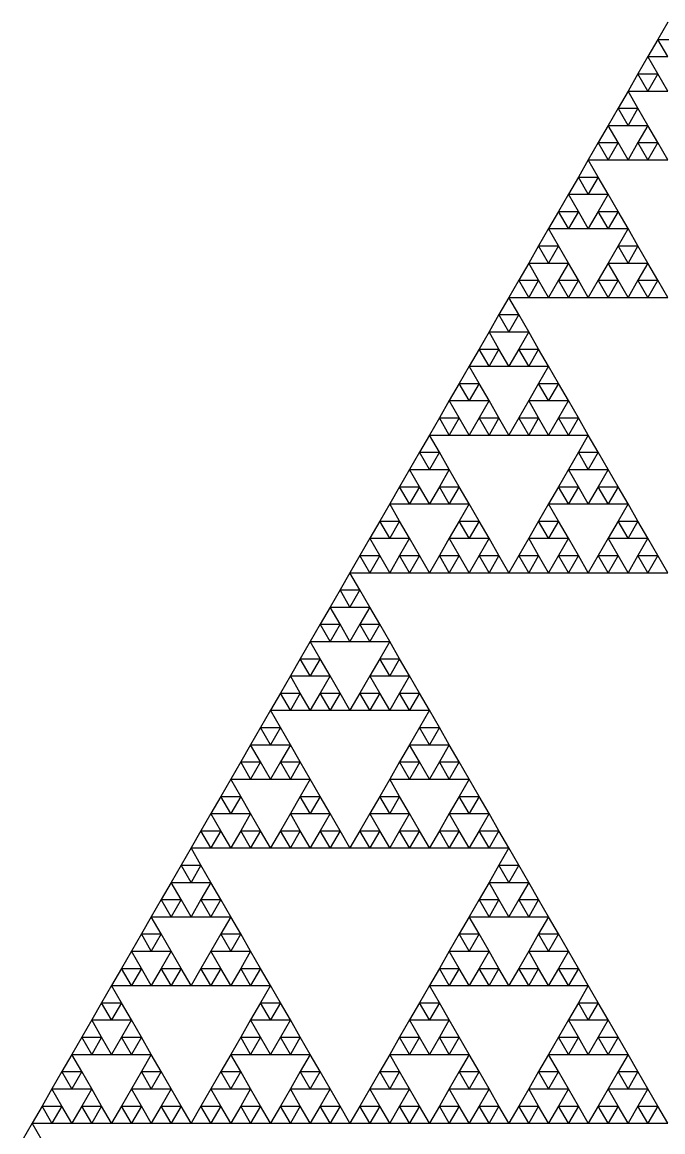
# Model space of a CAD drawing. Header units: metres. Extents: x -50 to 50, y -29 to 58.
# Drawn here: x -43.85 to -37.55, y -18.13 to -7.22 of the extents above; entities that cross this region are included whole.
import ezdxf

# ---------------------------------------------------------------- set-up
doc = ezdxf.new("R2010")
doc.units = ezdxf.units.M

msp = doc.modelspace()

# ---------------------------------------------------------------- linework, layer by layer
for p, q in [((-37.5, -7.21689), (-37.5977, -7.38604)), ((-37.5977, -7.38604), (-37.6953, -7.55518)), ((-37.5, -7.55518), (-37.5977, -7.38604)), ((-37.5977, -7.38604), (-37.4023, -7.38604)), ((-37.6953, -7.55518), (-37.793, -7.72432)), ((-37.5977, -7.72432), (-37.6953, -7.55518)), ((-37.6953, -7.55518), (-37.5, -7.55518)), ((-37.793, -7.72432), (-37.8906, -7.89347)), ((-37.6953, -7.89347), (-37.793, -7.72432)), ((-37.793, -7.72432), (-37.5977, -7.72432)), ((-37.5977, -7.72432), (-37.6953, -7.89347)), ((-37.5, -7.89347), (-37.5977, -7.72432)), ((-37.8906, -7.89347), (-37.9883, -8.06261)), ((-37.793, -8.06261), (-37.8906, -7.89347)), ((-37.8906, -7.89347), (-37.6953, -7.89347)), ((-37.6953, -7.89347), (-37.5, -7.89347)), ((-37.9883, -8.06261), (-38.0859, -8.23176)), ((-37.8906, -8.23176), (-37.9883, -8.06261)), ((-37.9883, -8.06261), (-37.793, -8.06261)), ((-37.793, -8.06261), (-37.8906, -8.23176)), ((-37.6953, -8.23176), (-37.793, -8.06261)), ((-38.0859, -8.23176), (-38.1836, -8.4009)), ((-37.9883, -8.4009), (-38.0859, -8.23176)), ((-38.0859, -8.23176), (-37.8906, -8.23176)), ((-37.8906, -8.23176), (-37.6953, -8.23176)), ((-37.6953, -8.23176), (-37.793, -8.4009)), ((-37.5977, -8.4009), (-37.6953, -8.23176)), ((-38.1836, -8.4009), (-38.2812, -8.57004)), ((-38.0859, -8.57004), (-38.1836, -8.4009)), ((-38.1836, -8.4009), (-37.9883, -8.4009)), ((-37.9883, -8.4009), (-38.0859, -8.57004)), ((-37.8906, -8.57004), (-37.9883, -8.4009)), ((-37.793, -8.4009), (-37.8906, -8.57004)), ((-37.6953, -8.57004), (-37.793, -8.4009)), ((-37.793, -8.4009), (-37.5977, -8.4009)), ((-37.5977, -8.4009), (-37.6953, -8.57004)), ((-37.5, -8.57004), (-37.5977, -8.4009)), ((-38.2812, -8.57006), (-38.3789, -8.7392)), ((-38.2812, -8.57004), (-38.0859, -8.57004)), ((-38.1836, -8.7392), (-38.2812, -8.57006)), ((-38.0859, -8.57004), (-37.8906, -8.57004)), ((-37.8906, -8.57004), (-37.6953, -8.57004)), ((-37.6953, -8.57004), (-37.5, -8.57004)), ((-38.3789, -8.7392), (-38.4766, -8.90835)), ((-38.2812, -8.90835), (-38.3789, -8.7392)), ((-38.3789, -8.7392), (-38.1836, -8.7392)), ((-38.1836, -8.7392), (-38.2812, -8.90835)), ((-38.0859, -8.90835), (-38.1836, -8.7392)), ((-38.4766, -8.90835), (-38.5742, -9.07749)), ((-38.3789, -9.07749), (-38.4766, -8.90835)), ((-38.4766, -8.90835), (-38.2812, -8.90835)), ((-38.2812, -8.90835), (-38.0859, -8.90835)), ((-38.0859, -8.90835), (-38.1836, -9.07749)), ((-37.9883, -9.07749), (-38.0859, -8.90835)), ((-38.5742, -9.07749), (-38.6719, -9.24663)), ((-38.4766, -9.24663), (-38.5742, -9.07749)), ((-38.5742, -9.07749), (-38.3789, -9.07749)), ((-38.3789, -9.07749), (-38.4766, -9.24663)), ((-38.2812, -9.24663), (-38.3789, -9.07749)), ((-38.1836, -9.07749), (-38.2812, -9.24663)), ((-38.0859, -9.24663), (-38.1836, -9.07749)), ((-38.1836, -9.07749), (-37.9883, -9.07749)), ((-37.9883, -9.07749), (-38.0859, -9.24663)), ((-37.8906, -9.24663), (-37.9883, -9.07749)), ((-38.6719, -9.24663), (-38.7695, -9.41578)), ((-38.5742, -9.41578), (-38.6719, -9.24663)), ((-38.6719, -9.24663), (-38.4766, -9.24663)), ((-38.4766, -9.24663), (-38.2812, -9.24663)), ((-38.2812, -9.24663), (-38.0859, -9.24663)), ((-38.0859, -9.24663), (-37.8906, -9.24663)), ((-37.8906, -9.24663), (-37.9883, -9.41578)), ((-37.793, -9.41578), (-37.8906, -9.24663)), ((-38.7695, -9.41578), (-38.8672, -9.58492)), ((-38.6719, -9.58492), (-38.7695, -9.41578)), ((-38.7695, -9.41578), (-38.5742, -9.41578)), ((-38.5742, -9.41578), (-38.6719, -9.58492)), ((-38.4766, -9.58492), (-38.5742, -9.41578)), ((-37.9883, -9.41578), (-38.0859, -9.58492)), ((-37.8906, -9.58492), (-37.9883, -9.41578)), ((-37.9883, -9.41578), (-37.793, -9.41578)), ((-37.793, -9.41578), (-37.8906, -9.58492)), ((-37.6953, -9.58492), (-37.793, -9.41578)), ((-38.8672, -9.58492), (-38.9648, -9.75406)), ((-38.7695, -9.75406), (-38.8672, -9.58492)), ((-38.8672, -9.58492), (-38.6719, -9.58492)), ((-38.6719, -9.58492), (-38.4766, -9.58492)), ((-38.4766, -9.58492), (-38.5742, -9.75406)), ((-38.3789, -9.75406), (-38.4766, -9.58492)), ((-38.0859, -9.58492), (-38.1836, -9.75406)), ((-37.9883, -9.75406), (-38.0859, -9.58492)), ((-38.0859, -9.58492), (-37.8906, -9.58492)), ((-37.8906, -9.58492), (-37.6953, -9.58492)), ((-37.6953, -9.58492), (-37.793, -9.75406)), ((-37.5977, -9.75406), (-37.6953, -9.58492)), ((-38.9648, -9.75406), (-39.0625, -9.92321)), ((-38.8672, -9.92321), (-38.9648, -9.75406)), ((-38.9648, -9.75406), (-38.7695, -9.75406)), ((-38.7695, -9.75406), (-38.8672, -9.92321)), ((-38.6719, -9.92321), (-38.7695, -9.75406)), ((-38.5742, -9.75406), (-38.6719, -9.92321)), ((-38.4766, -9.92321), (-38.5742, -9.75406)), ((-38.5742, -9.75406), (-38.3789, -9.75406)), ((-38.3789, -9.75406), (-38.4766, -9.92321)), ((-38.2812, -9.92321), (-38.3789, -9.75406)), ((-38.1836, -9.75406), (-38.2812, -9.92321)), ((-38.0859, -9.92321), (-38.1836, -9.75406)), ((-38.1836, -9.75406), (-37.9883, -9.75406)), ((-37.9883, -9.75406), (-38.0859, -9.92321)), ((-37.8906, -9.92321), (-37.9883, -9.75406)), ((-37.793, -9.75406), (-37.8906, -9.92321)), ((-37.6953, -9.92321), (-37.793, -9.75406)), ((-37.793, -9.75406), (-37.5977, -9.75406)), ((-37.5977, -9.75406), (-37.6953, -9.92321)), ((-37.5, -9.92321), (-37.5977, -9.75406)), ((-39.0625, -9.92322), (-39.1602, -10.0924)), ((-39.0625, -9.92321), (-38.8672, -9.92321)), ((-38.9648, -10.0924), (-39.0625, -9.92322)), ((-38.8672, -9.92321), (-38.6719, -9.92321)), ((-38.6719, -9.92321), (-38.4766, -9.92321)), ((-38.4766, -9.92321), (-38.2812, -9.92321)), ((-38.2812, -9.92321), (-38.0859, -9.92321)), ((-38.0859, -9.92321), (-37.8906, -9.92321)), ((-37.8906, -9.92321), (-37.6953, -9.92321)), ((-37.6953, -9.92321), (-37.5, -9.92321)), ((-39.1602, -10.0924), (-39.2578, -10.2615)), ((-39.0625, -10.2615), (-39.1602, -10.0924)), ((-39.1602, -10.0924), (-38.9648, -10.0924)), ((-38.9648, -10.0924), (-39.0625, -10.2615)), ((-38.8672, -10.2615), (-38.9648, -10.0924)), ((-39.2578, -10.2615), (-39.3555, -10.4307)), ((-39.1602, -10.4307), (-39.2578, -10.2615)), ((-39.2578, -10.2615), (-39.0625, -10.2615)), ((-39.0625, -10.2615), (-38.8672, -10.2615)), ((-38.8672, -10.2615), (-38.9648, -10.4307)), ((-38.7695, -10.4307), (-38.8672, -10.2615)), ((-39.3555, -10.4307), (-39.4531, -10.5998)), ((-39.2578, -10.5998), (-39.3555, -10.4307)), ((-39.3555, -10.4307), (-39.1602, -10.4307)), ((-39.1602, -10.4307), (-39.2578, -10.5998)), ((-39.0625, -10.5998), (-39.1602, -10.4307)), ((-38.9648, -10.4307), (-39.0625, -10.5998)), ((-38.8672, -10.5998), (-38.9648, -10.4307)), ((-38.9648, -10.4307), (-38.7695, -10.4307)), ((-38.7695, -10.4307), (-38.8672, -10.5998)), ((-38.6719, -10.5998), (-38.7695, -10.4307)), ((-39.4531, -10.5998), (-39.5508, -10.7689)), ((-39.3555, -10.7689), (-39.4531, -10.5998)), ((-39.4531, -10.5998), (-39.2578, -10.5998)), ((-39.2578, -10.5998), (-39.0625, -10.5998)), ((-39.0625, -10.5998), (-38.8672, -10.5998)), ((-38.8672, -10.5998), (-38.6719, -10.5998)), ((-38.6719, -10.5998), (-38.7695, -10.7689)), ((-38.5742, -10.7689), (-38.6719, -10.5998)), ((-39.5508, -10.7689), (-39.6484, -10.9381)), ((-39.4531, -10.9381), (-39.5508, -10.7689)), ((-39.5508, -10.7689), (-39.3555, -10.7689)), ((-39.3555, -10.7689), (-39.4531, -10.9381)), ((-39.2578, -10.9381), (-39.3555, -10.7689)), ((-38.7695, -10.7689), (-38.8672, -10.9381)), ((-38.6719, -10.9381), (-38.7695, -10.7689)), ((-38.7695, -10.7689), (-38.5742, -10.7689)), ((-38.5742, -10.7689), (-38.6719, -10.9381)), ((-38.4766, -10.9381), (-38.5742, -10.7689)), ((-39.6484, -10.9381), (-39.7461, -11.1072)), ((-39.5508, -11.1072), (-39.6484, -10.9381)), ((-39.6484, -10.9381), (-39.4531, -10.9381)), ((-39.4531, -10.9381), (-39.2578, -10.9381)), ((-39.2578, -10.9381), (-39.3555, -11.1072)), ((-39.1602, -11.1072), (-39.2578, -10.9381)), ((-38.8672, -10.9381), (-38.9648, -11.1072)), ((-38.7695, -11.1072), (-38.8672, -10.9381)), ((-38.8672, -10.9381), (-38.6719, -10.9381)), ((-38.6719, -10.9381), (-38.4766, -10.9381)), ((-38.4766, -10.9381), (-38.5742, -11.1072)), ((-38.3789, -11.1072), (-38.4766, -10.9381)), ((-39.7461, -11.1072), (-39.8438, -11.2764)), ((-39.6484, -11.2764), (-39.7461, -11.1072)), ((-39.7461, -11.1072), (-39.5508, -11.1072)), ((-39.5508, -11.1072), (-39.6484, -11.2764)), ((-39.4531, -11.2764), (-39.5508, -11.1072)), ((-39.3555, -11.1072), (-39.4531, -11.2764)), ((-39.2578, -11.2764), (-39.3555, -11.1072)), ((-39.3555, -11.1072), (-39.1602, -11.1072)), ((-39.1602, -11.1072), (-39.2578, -11.2764)), ((-39.0625, -11.2764), (-39.1602, -11.1072)), ((-38.9648, -11.1072), (-39.0625, -11.2764)), ((-38.8672, -11.2764), (-38.9648, -11.1072)), ((-38.9648, -11.1072), (-38.7695, -11.1072)), ((-38.7695, -11.1072), (-38.8672, -11.2764)), ((-38.6719, -11.2764), (-38.7695, -11.1072)), ((-38.5742, -11.1072), (-38.6719, -11.2764)), ((-38.4766, -11.2764), (-38.5742, -11.1072)), ((-38.5742, -11.1072), (-38.3789, -11.1072)), ((-38.3789, -11.1072), (-38.4766, -11.2764)), ((-38.2812, -11.2764), (-38.3789, -11.1072)), ((-39.8438, -11.2764), (-39.9414, -11.4455)), ((-39.7461, -11.4455), (-39.8438, -11.2764)), ((-39.8438, -11.2764), (-39.6484, -11.2764)), ((-39.6484, -11.2764), (-39.4531, -11.2764)), ((-39.4531, -11.2764), (-39.2578, -11.2764)), ((-39.2578, -11.2764), (-39.0625, -11.2764)), ((-39.0625, -11.2764), (-38.8672, -11.2764)), ((-38.8672, -11.2764), (-38.6719, -11.2764)), ((-38.6719, -11.2764), (-38.4766, -11.2764)), ((-38.4766, -11.2764), (-38.2812, -11.2764)), ((-38.2812, -11.2764), (-38.3789, -11.4455)), ((-38.1836, -11.4455), (-38.2812, -11.2764)), ((-39.9414, -11.4455), (-40.0391, -11.6147)), ((-39.8438, -11.6147), (-39.9414, -11.4455)), ((-39.9414, -11.4455), (-39.7461, -11.4455)), ((-39.7461, -11.4455), (-39.8438, -11.6147)), ((-39.6484, -11.6147), (-39.7461, -11.4455)), ((-38.3789, -11.4455), (-38.4766, -11.6147)), ((-38.2812, -11.6147), (-38.3789, -11.4455)), ((-38.3789, -11.4455), (-38.1836, -11.4455)), ((-38.1836, -11.4455), (-38.2812, -11.6147)), ((-38.0859, -11.6147), (-38.1836, -11.4455)), ((-40.0391, -11.6147), (-40.1367, -11.7838)), ((-39.9414, -11.7838), (-40.0391, -11.6147)), ((-40.0391, -11.6147), (-39.8438, -11.6147)), ((-39.8438, -11.6147), (-39.6484, -11.6147)), ((-39.6484, -11.6147), (-39.7461, -11.7838)), ((-39.5508, -11.7838), (-39.6484, -11.6147)), ((-38.4766, -11.6147), (-38.5742, -11.7838)), ((-38.3789, -11.7838), (-38.4766, -11.6147)), ((-38.4766, -11.6147), (-38.2812, -11.6147)), ((-38.2812, -11.6147), (-38.0859, -11.6147)), ((-38.0859, -11.6147), (-38.1836, -11.7838)), ((-37.9883, -11.7838), (-38.0859, -11.6147)), ((-40.1367, -11.7838), (-40.2344, -11.953)), ((-40.0391, -11.953), (-40.1367, -11.7838)), ((-40.1367, -11.7838), (-39.9414, -11.7838)), ((-39.9414, -11.7838), (-40.0391, -11.953)), ((-39.8438, -11.953), (-39.9414, -11.7838)), ((-39.7461, -11.7838), (-39.8438, -11.953)), ((-39.6484, -11.953), (-39.7461, -11.7838)), ((-39.7461, -11.7838), (-39.5508, -11.7838)), ((-39.5508, -11.7838), (-39.6484, -11.953)), ((-39.4531, -11.953), (-39.5508, -11.7838)), ((-38.5742, -11.7838), (-38.6719, -11.953)), ((-38.4766, -11.953), (-38.5742, -11.7838)), ((-38.5742, -11.7838), (-38.3789, -11.7838)), ((-38.3789, -11.7838), (-38.4766, -11.953)), ((-38.2812, -11.953), (-38.3789, -11.7838)), ((-38.1836, -11.7838), (-38.2812, -11.953)), ((-38.0859, -11.953), (-38.1836, -11.7838)), ((-38.1836, -11.7838), (-37.9883, -11.7838)), ((-37.9883, -11.7838), (-38.0859, -11.953)), ((-37.8906, -11.953), (-37.9883, -11.7838)), ((-40.2344, -11.953), (-40.332, -12.1221)), ((-40.1367, -12.1221), (-40.2344, -11.953)), ((-40.2344, -11.953), (-40.0391, -11.953)), ((-40.0391, -11.953), (-39.8438, -11.953)), ((-39.8438, -11.953), (-39.6484, -11.953)), ((-39.6484, -11.953), (-39.4531, -11.953)), ((-39.4531, -11.953), (-39.5508, -12.1221)), ((-39.3555, -12.1221), (-39.4531, -11.953)), ((-38.6719, -11.953), (-38.7695, -12.1221)), ((-38.5742, -12.1221), (-38.6719, -11.953)), ((-38.6719, -11.953), (-38.4766, -11.953)), ((-38.4766, -11.953), (-38.2812, -11.953)), ((-38.2812, -11.953), (-38.0859, -11.953)), ((-38.0859, -11.953), (-37.8906, -11.953)), ((-37.8906, -11.953), (-37.9883, -12.1221)), ((-37.793, -12.1221), (-37.8906, -11.953)), ((-40.332, -12.1221), (-40.4297, -12.2913)), ((-40.2344, -12.2913), (-40.332, -12.1221)), ((-40.332, -12.1221), (-40.1367, -12.1221)), ((-40.1367, -12.1221), (-40.2344, -12.2913)), ((-40.0391, -12.2913), (-40.1367, -12.1221)), ((-39.5508, -12.1221), (-39.6484, -12.2913)), ((-39.4531, -12.2913), (-39.5508, -12.1221)), ((-39.5508, -12.1221), (-39.3555, -12.1221)), ((-39.3555, -12.1221), (-39.4531, -12.2913)), ((-39.2578, -12.2913), (-39.3555, -12.1221)), ((-38.7695, -12.1221), (-38.8672, -12.2913)), ((-38.6719, -12.2913), (-38.7695, -12.1221)), ((-38.7695, -12.1221), (-38.5742, -12.1221)), ((-38.5742, -12.1221), (-38.6719, -12.2913)), ((-38.4766, -12.2913), (-38.5742, -12.1221)), ((-37.9883, -12.1221), (-38.0859, -12.2913)), ((-37.8906, -12.2913), (-37.9883, -12.1221)), ((-37.9883, -12.1221), (-37.793, -12.1221)), ((-37.793, -12.1221), (-37.8906, -12.2913)), ((-37.6953, -12.2913), (-37.793, -12.1221)), ((-40.4297, -12.2913), (-40.5273, -12.4604)), ((-40.332, -12.4604), (-40.4297, -12.2913)), ((-40.4297, -12.2913), (-40.2344, -12.2913)), ((-40.2344, -12.2913), (-40.0391, -12.2913)), ((-40.0391, -12.2913), (-40.1367, -12.4604)), ((-39.9414, -12.4604), (-40.0391, -12.2913)), ((-39.6484, -12.2913), (-39.7461, -12.4604)), ((-39.5508, -12.4604), (-39.6484, -12.2913)), ((-39.6484, -12.2913), (-39.4531, -12.2913)), ((-39.4531, -12.2913), (-39.2578, -12.2913)), ((-39.2578, -12.2913), (-39.3555, -12.4604)), ((-39.1602, -12.4604), (-39.2578, -12.2913)), ((-38.8672, -12.2913), (-38.9648, -12.4604)), ((-38.7695, -12.4604), (-38.8672, -12.2913)), ((-38.8672, -12.2913), (-38.6719, -12.2913)), ((-38.6719, -12.2913), (-38.4766, -12.2913)), ((-38.4766, -12.2913), (-38.5742, -12.4604)), ((-38.3789, -12.4604), (-38.4766, -12.2913)), ((-38.0859, -12.2913), (-38.1836, -12.4604)), ((-37.9883, -12.4604), (-38.0859, -12.2913)), ((-38.0859, -12.2913), (-37.8906, -12.2913)), ((-37.8906, -12.2913), (-37.6953, -12.2913)), ((-37.6953, -12.2913), (-37.793, -12.4604)), ((-37.5977, -12.4604), (-37.6953, -12.2913)), ((-40.5273, -12.4604), (-40.625, -12.6295)), ((-40.4297, -12.6295), (-40.5273, -12.4604)), ((-40.5273, -12.4604), (-40.332, -12.4604)), ((-40.332, -12.4604), (-40.4297, -12.6295)), ((-40.2344, -12.6295), (-40.332, -12.4604)), ((-40.1367, -12.4604), (-40.2344, -12.6295)), ((-40.0391, -12.6295), (-40.1367, -12.4604)), ((-40.1367, -12.4604), (-39.9414, -12.4604)), ((-39.9414, -12.4604), (-40.0391, -12.6295)), ((-39.8438, -12.6295), (-39.9414, -12.4604)), ((-39.7461, -12.4604), (-39.8438, -12.6295)), ((-39.6484, -12.6295), (-39.7461, -12.4604)), ((-39.7461, -12.4604), (-39.5508, -12.4604)), ((-39.5508, -12.4604), (-39.6484, -12.6295)), ((-39.4531, -12.6295), (-39.5508, -12.4604)), ((-39.3555, -12.4604), (-39.4531, -12.6295)), ((-39.2578, -12.6295), (-39.3555, -12.4604)), ((-39.3555, -12.4604), (-39.1602, -12.4604)), ((-39.1602, -12.4604), (-39.2578, -12.6295)), ((-39.0625, -12.6295), (-39.1602, -12.4604)), ((-38.9648, -12.4604), (-39.0625, -12.6295)), ((-38.8672, -12.6295), (-38.9648, -12.4604)), ((-38.9648, -12.4604), (-38.7695, -12.4604)), ((-38.7695, -12.4604), (-38.8672, -12.6295)), ((-38.6719, -12.6295), (-38.7695, -12.4604)), ((-38.5742, -12.4604), (-38.6719, -12.6295)), ((-38.4766, -12.6295), (-38.5742, -12.4604)), ((-38.5742, -12.4604), (-38.3789, -12.4604)), ((-38.3789, -12.4604), (-38.4766, -12.6295)), ((-38.2812, -12.6295), (-38.3789, -12.4604)), ((-38.1836, -12.4604), (-38.2812, -12.6295)), ((-38.0859, -12.6295), (-38.1836, -12.4604)), ((-38.1836, -12.4604), (-37.9883, -12.4604)), ((-37.9883, -12.4604), (-38.0859, -12.6295)), ((-37.8906, -12.6295), (-37.9883, -12.4604)), ((-37.793, -12.4604), (-37.8906, -12.6295)), ((-37.6953, -12.6295), (-37.793, -12.4604)), ((-37.793, -12.4604), (-37.5977, -12.4604)), ((-37.5977, -12.4604), (-37.6953, -12.6295)), ((-37.5, -12.6295), (-37.5977, -12.4604)), ((-40.625, -12.6296), (-40.7227, -12.7987)), ((-40.625, -12.6295), (-40.4297, -12.6295)), ((-40.5273, -12.7987), (-40.625, -12.6296)), ((-40.4297, -12.6295), (-40.2344, -12.6295)), ((-40.2344, -12.6295), (-40.0391, -12.6295)), ((-40.0391, -12.6295), (-39.8438, -12.6295)), ((-39.8438, -12.6295), (-39.6484, -12.6295)), ((-39.6484, -12.6295), (-39.4531, -12.6295)), ((-39.4531, -12.6295), (-39.2578, -12.6295)), ((-39.2578, -12.6295), (-39.0625, -12.6295)), ((-39.0625, -12.6295), (-38.8672, -12.6295)), ((-38.8672, -12.6295), (-38.6719, -12.6295)), ((-38.6719, -12.6295), (-38.4766, -12.6295)), ((-38.4766, -12.6295), (-38.2812, -12.6295)), ((-38.2812, -12.6295), (-38.0859, -12.6295)), ((-38.0859, -12.6295), (-37.8906, -12.6295)), ((-37.8906, -12.6295), (-37.6953, -12.6295)), ((-37.6953, -12.6295), (-37.5, -12.6295)), ((-40.7227, -12.7987), (-40.8203, -12.9678)), ((-40.625, -12.9678), (-40.7227, -12.7987)), ((-40.7227, -12.7987), (-40.5273, -12.7987)), ((-40.5273, -12.7987), (-40.625, -12.9678)), ((-40.4297, -12.9678), (-40.5273, -12.7987)), ((-40.8203, -12.9678), (-40.918, -13.137)), ((-40.7227, -13.137), (-40.8203, -12.9678)), ((-40.8203, -12.9678), (-40.625, -12.9678)), ((-40.625, -12.9678), (-40.4297, -12.9678)), ((-40.4297, -12.9678), (-40.5273, -13.137)), ((-40.332, -13.137), (-40.4297, -12.9678)), ((-40.918, -13.137), (-41.0156, -13.3061)), ((-40.8203, -13.3061), (-40.918, -13.137)), ((-40.918, -13.137), (-40.7227, -13.137)), ((-40.7227, -13.137), (-40.8203, -13.3061)), ((-40.625, -13.3061), (-40.7227, -13.137)), ((-40.5273, -13.137), (-40.625, -13.3061)), ((-40.4297, -13.3061), (-40.5273, -13.137)), ((-40.5273, -13.137), (-40.332, -13.137)), ((-40.332, -13.137), (-40.4297, -13.3061)), ((-40.2344, -13.3061), (-40.332, -13.137)), ((-41.0156, -13.3061), (-41.1133, -13.4753)), ((-40.918, -13.4753), (-41.0156, -13.3061)), ((-41.0156, -13.3061), (-40.8203, -13.3061)), ((-40.8203, -13.3061), (-40.625, -13.3061)), ((-40.625, -13.3061), (-40.4297, -13.3061)), ((-40.4297, -13.3061), (-40.2344, -13.3061)), ((-40.2344, -13.3061), (-40.332, -13.4753)), ((-40.1367, -13.4753), (-40.2344, -13.3061)), ((-41.1133, -13.4753), (-41.2109, -13.6444)), ((-41.0156, -13.6444), (-41.1133, -13.4753)), ((-41.1133, -13.4753), (-40.918, -13.4753)), ((-40.918, -13.4753), (-41.0156, -13.6444)), ((-40.8203, -13.6444), (-40.918, -13.4753)), ((-40.332, -13.4753), (-40.4297, -13.6444)), ((-40.2344, -13.6444), (-40.332, -13.4753)), ((-40.332, -13.4753), (-40.1367, -13.4753)), ((-40.1367, -13.4753), (-40.2344, -13.6444)), ((-40.0391, -13.6444), (-40.1367, -13.4753)), ((-41.2109, -13.6444), (-41.3086, -13.8136)), ((-41.1133, -13.8136), (-41.2109, -13.6444)), ((-41.2109, -13.6444), (-41.0156, -13.6444)), ((-41.0156, -13.6444), (-40.8203, -13.6444)), ((-40.8203, -13.6444), (-40.918, -13.8136)), ((-40.7227, -13.8136), (-40.8203, -13.6444)), ((-40.4297, -13.6444), (-40.5273, -13.8136)), ((-40.332, -13.8136), (-40.4297, -13.6444)), ((-40.4297, -13.6444), (-40.2344, -13.6444)), ((-40.2344, -13.6444), (-40.0391, -13.6444)), ((-40.0391, -13.6444), (-40.1367, -13.8136)), ((-39.9414, -13.8136), (-40.0391, -13.6444)), ((-41.3086, -13.8136), (-41.4062, -13.9827)), ((-41.2109, -13.9827), (-41.3086, -13.8136)), ((-41.3086, -13.8136), (-41.1133, -13.8136)), ((-41.1133, -13.8136), (-41.2109, -13.9827)), ((-41.0156, -13.9827), (-41.1133, -13.8136)), ((-40.918, -13.8136), (-41.0156, -13.9827)), ((-40.8203, -13.9827), (-40.918, -13.8136)), ((-40.918, -13.8136), (-40.7227, -13.8136)), ((-40.7227, -13.8136), (-40.8203, -13.9827)), ((-40.625, -13.9827), (-40.7227, -13.8136)), ((-40.5273, -13.8136), (-40.625, -13.9827)), ((-40.4297, -13.9827), (-40.5273, -13.8136)), ((-40.5273, -13.8136), (-40.332, -13.8136)), ((-40.332, -13.8136), (-40.4297, -13.9827)), ((-40.2344, -13.9827), (-40.332, -13.8136)), ((-40.1367, -13.8136), (-40.2344, -13.9827)), ((-40.0391, -13.9827), (-40.1367, -13.8136)), ((-40.1367, -13.8136), (-39.9414, -13.8136)), ((-39.9414, -13.8136), (-40.0391, -13.9827)), ((-39.8438, -13.9827), (-39.9414, -13.8136)), ((-41.4062, -13.9827), (-41.5039, -14.1519)), ((-41.3086, -14.1519), (-41.4062, -13.9827)), ((-41.4062, -13.9827), (-41.2109, -13.9827)), ((-41.2109, -13.9827), (-41.0156, -13.9827)), ((-41.0156, -13.9827), (-40.8203, -13.9827)), ((-40.8203, -13.9827), (-40.625, -13.9827)), ((-40.625, -13.9827), (-40.4297, -13.9827)), ((-40.4297, -13.9827), (-40.2344, -13.9827)), ((-40.2344, -13.9827), (-40.0391, -13.9827)), ((-40.0391, -13.9827), (-39.8438, -13.9827)), ((-39.8438, -13.9827), (-39.9414, -14.1519)), ((-39.7461, -14.1519), (-39.8438, -13.9827)), ((-41.5039, -14.1519), (-41.6016, -14.321)), ((-41.4062, -14.321), (-41.5039, -14.1519)), ((-41.5039, -14.1519), (-41.3086, -14.1519)), ((-41.3086, -14.1519), (-41.4062, -14.321)), ((-41.2109, -14.321), (-41.3086, -14.1519)), ((-39.9414, -14.1519), (-40.0391, -14.321)), ((-39.8438, -14.321), (-39.9414, -14.1519)), ((-39.9414, -14.1519), (-39.7461, -14.1519)), ((-39.7461, -14.1519), (-39.8438, -14.321)), ((-39.6484, -14.321), (-39.7461, -14.1519)), ((-41.6016, -14.321), (-41.6992, -14.4901)), ((-41.5039, -14.4901), (-41.6016, -14.321)), ((-41.6016, -14.321), (-41.4062, -14.321)), ((-41.4062, -14.321), (-41.2109, -14.321)), ((-41.2109, -14.321), (-41.3086, -14.4901)), ((-41.1133, -14.4901), (-41.2109, -14.321)), ((-40.0391, -14.321), (-40.1367, -14.4901)), ((-39.9414, -14.4901), (-40.0391, -14.321)), ((-40.0391, -14.321), (-39.8438, -14.321)), ((-39.8438, -14.321), (-39.6484, -14.321)), ((-39.6484, -14.321), (-39.7461, -14.4901)), ((-39.5508, -14.4901), (-39.6484, -14.321)), ((-41.6992, -14.4901), (-41.7969, -14.6593)), ((-41.6016, -14.6593), (-41.6992, -14.4901)), ((-41.6992, -14.4901), (-41.5039, -14.4901)), ((-41.5039, -14.4901), (-41.6016, -14.6593)), ((-41.4062, -14.6593), (-41.5039, -14.4901)), ((-41.3086, -14.4901), (-41.4062, -14.6593)), ((-41.2109, -14.6593), (-41.3086, -14.4901)), ((-41.3086, -14.4901), (-41.1133, -14.4901)), ((-41.1133, -14.4901), (-41.2109, -14.6593)), ((-41.0156, -14.6593), (-41.1133, -14.4901)), ((-40.1367, -14.4901), (-40.2344, -14.6593)), ((-40.0391, -14.6593), (-40.1367, -14.4901)), ((-40.1367, -14.4901), (-39.9414, -14.4901)), ((-39.9414, -14.4901), (-40.0391, -14.6593)), ((-39.8438, -14.6593), (-39.9414, -14.4901)), ((-39.7461, -14.4901), (-39.8438, -14.6593)), ((-39.6484, -14.6593), (-39.7461, -14.4901)), ((-39.7461, -14.4901), (-39.5508, -14.4901)), ((-39.5508, -14.4901), (-39.6484, -14.6593)), ((-39.4531, -14.6593), (-39.5508, -14.4901)), ((-41.7969, -14.6593), (-41.8945, -14.8284)), ((-41.6992, -14.8284), (-41.7969, -14.6593)), ((-41.7969, -14.6593), (-41.6016, -14.6593)), ((-41.6016, -14.6593), (-41.4062, -14.6593)), ((-41.4062, -14.6593), (-41.2109, -14.6593)), ((-41.2109, -14.6593), (-41.0156, -14.6593)), ((-41.0156, -14.6593), (-41.1133, -14.8284)), ((-40.918, -14.8284), (-41.0156, -14.6593)), ((-40.2344, -14.6593), (-40.332, -14.8284)), ((-40.1367, -14.8284), (-40.2344, -14.6593)), ((-40.2344, -14.6593), (-40.0391, -14.6593)), ((-40.0391, -14.6593), (-39.8438, -14.6593)), ((-39.8438, -14.6593), (-39.6484, -14.6593)), ((-39.6484, -14.6593), (-39.4531, -14.6593)), ((-39.4531, -14.6593), (-39.5508, -14.8284)), ((-39.3555, -14.8284), (-39.4531, -14.6593)), ((-41.8945, -14.8284), (-41.9922, -14.9976)), ((-41.7969, -14.9976), (-41.8945, -14.8284)), ((-41.8945, -14.8284), (-41.6992, -14.8284)), ((-41.6992, -14.8284), (-41.7969, -14.9976)), ((-41.6016, -14.9976), (-41.6992, -14.8284)), ((-41.1133, -14.8284), (-41.2109, -14.9976)), ((-41.0156, -14.9976), (-41.1133, -14.8284)), ((-41.1133, -14.8284), (-40.918, -14.8284)), ((-40.918, -14.8284), (-41.0156, -14.9976)), ((-40.8203, -14.9976), (-40.918, -14.8284)), ((-40.332, -14.8284), (-40.4297, -14.9976)), ((-40.2344, -14.9976), (-40.332, -14.8284)), ((-40.332, -14.8284), (-40.1367, -14.8284)), ((-40.1367, -14.8284), (-40.2344, -14.9976)), ((-40.0391, -14.9976), (-40.1367, -14.8284)), ((-39.5508, -14.8284), (-39.6484, -14.9976)), ((-39.4531, -14.9976), (-39.5508, -14.8284)), ((-39.5508, -14.8284), (-39.3555, -14.8284)), ((-39.3555, -14.8284), (-39.4531, -14.9976)), ((-39.2578, -14.9976), (-39.3555, -14.8284)), ((-41.9922, -14.9976), (-42.0898, -15.1667)), ((-41.8945, -15.1667), (-41.9922, -14.9976)), ((-41.9922, -14.9976), (-41.7969, -14.9976)), ((-41.7969, -14.9976), (-41.6016, -14.9976)), ((-41.6016, -14.9976), (-41.6992, -15.1667)), ((-41.5039, -15.1667), (-41.6016, -14.9976)), ((-41.2109, -14.9976), (-41.3086, -15.1667)), ((-41.1133, -15.1667), (-41.2109, -14.9976)), ((-41.2109, -14.9976), (-41.0156, -14.9976)), ((-41.0156, -14.9976), (-40.8203, -14.9976)), ((-40.8203, -14.9976), (-40.918, -15.1667)), ((-40.7227, -15.1667), (-40.8203, -14.9976)), ((-40.4297, -14.9976), (-40.5273, -15.1667)), ((-40.332, -15.1667), (-40.4297, -14.9976)), ((-40.4297, -14.9976), (-40.2344, -14.9976)), ((-40.2344, -14.9976), (-40.0391, -14.9976)), ((-40.0391, -14.9976), (-40.1367, -15.1667)), ((-39.9414, -15.1667), (-40.0391, -14.9976)), ((-39.6484, -14.9976), (-39.7461, -15.1667)), ((-39.5508, -15.1667), (-39.6484, -14.9976)), ((-39.6484, -14.9976), (-39.4531, -14.9976)), ((-39.4531, -14.9976), (-39.2578, -14.9976)), ((-39.2578, -14.9976), (-39.3555, -15.1667)), ((-39.1602, -15.1667), (-39.2578, -14.9976)), ((-42.0898, -15.1667), (-42.1875, -15.3359)), ((-41.9922, -15.3359), (-42.0898, -15.1667)), ((-42.0898, -15.1667), (-41.8945, -15.1667)), ((-41.8945, -15.1667), (-41.9922, -15.3359)), ((-41.7969, -15.3359), (-41.8945, -15.1667)), ((-41.6992, -15.1667), (-41.7969, -15.3359)), ((-41.6016, -15.3359), (-41.6992, -15.1667)), ((-41.6992, -15.1667), (-41.5039, -15.1667)), ((-41.5039, -15.1667), (-41.6016, -15.3359)), ((-41.4062, -15.3359), (-41.5039, -15.1667)), ((-41.3086, -15.1667), (-41.4062, -15.3359)), ((-41.2109, -15.3359), (-41.3086, -15.1667)), ((-41.3086, -15.1667), (-41.1133, -15.1667)), ((-41.1133, -15.1667), (-41.2109, -15.3359)), ((-41.0156, -15.3359), (-41.1133, -15.1667)), ((-40.918, -15.1667), (-41.0156, -15.3359)), ((-40.8203, -15.3359), (-40.918, -15.1667)), ((-40.918, -15.1667), (-40.7227, -15.1667)), ((-40.7227, -15.1667), (-40.8203, -15.3359)), ((-40.625, -15.3359), (-40.7227, -15.1667)), ((-40.5273, -15.1667), (-40.625, -15.3359)), ((-40.4297, -15.3359), (-40.5273, -15.1667)), ((-40.5273, -15.1667), (-40.332, -15.1667)), ((-40.332, -15.1667), (-40.4297, -15.3359)), ((-40.2344, -15.3359), (-40.332, -15.1667)), ((-40.1367, -15.1667), (-40.2344, -15.3359)), ((-40.0391, -15.3359), (-40.1367, -15.1667)), ((-40.1367, -15.1667), (-39.9414, -15.1667)), ((-39.9414, -15.1667), (-40.0391, -15.3359)), ((-39.8438, -15.3359), (-39.9414, -15.1667)), ((-39.7461, -15.1667), (-39.8438, -15.3359)), ((-39.6484, -15.3359), (-39.7461, -15.1667)), ((-39.7461, -15.1667), (-39.5508, -15.1667)), ((-39.5508, -15.1667), (-39.6484, -15.3359)), ((-39.4531, -15.3359), (-39.5508, -15.1667)), ((-39.3555, -15.1667), (-39.4531, -15.3359)), ((-39.2578, -15.3359), (-39.3555, -15.1667)), ((-39.3555, -15.1667), (-39.1602, -15.1667)), ((-39.1602, -15.1667), (-39.2578, -15.3359)), ((-39.0625, -15.3359), (-39.1602, -15.1667)), ((-42.1875, -15.3359), (-42.2852, -15.505)), ((-42.0898, -15.505), (-42.1875, -15.3359)), ((-42.1875, -15.3359), (-41.9922, -15.3359)), ((-41.9922, -15.3359), (-41.7969, -15.3359)), ((-41.7969, -15.3359), (-41.6016, -15.3359)), ((-41.6016, -15.3359), (-41.4062, -15.3359)), ((-41.4062, -15.3359), (-41.2109, -15.3359)), ((-41.2109, -15.3359), (-41.0156, -15.3359)), ((-41.0156, -15.3359), (-40.8203, -15.3359)), ((-40.8203, -15.3359), (-40.625, -15.3359)), ((-40.625, -15.3359), (-40.4297, -15.3359)), ((-40.4297, -15.3359), (-40.2344, -15.3359)), ((-40.2344, -15.3359), (-40.0391, -15.3359)), ((-40.0391, -15.3359), (-39.8438, -15.3359)), ((-39.8438, -15.3359), (-39.6484, -15.3359)), ((-39.6484, -15.3359), (-39.4531, -15.3359)), ((-39.4531, -15.3359), (-39.2578, -15.3359)), ((-39.2578, -15.3359), (-39.0625, -15.3359)), ((-39.0625, -15.3359), (-39.1602, -15.505)), ((-38.9648, -15.505), (-39.0625, -15.3359)), ((-42.2852, -15.505), (-42.3828, -15.6742)), ((-42.1875, -15.6742), (-42.2852, -15.505)), ((-42.2852, -15.505), (-42.0898, -15.505)), ((-42.0898, -15.505), (-42.1875, -15.6742)), ((-41.9922, -15.6742), (-42.0898, -15.505)), ((-39.1602, -15.505), (-39.2578, -15.6742)), ((-39.0625, -15.6742), (-39.1602, -15.505)), ((-39.1602, -15.505), (-38.9648, -15.505)), ((-38.9648, -15.505), (-39.0625, -15.6742)), ((-38.8672, -15.6742), (-38.9648, -15.505)), ((-42.3828, -15.6742), (-42.4805, -15.8433)), ((-42.2852, -15.8433), (-42.3828, -15.6742)), ((-42.3828, -15.6742), (-42.1875, -15.6742)), ((-42.1875, -15.6742), (-41.9922, -15.6742)), ((-41.9922, -15.6742), (-42.0898, -15.8433)), ((-41.8945, -15.8433), (-41.9922, -15.6742)), ((-39.2578, -15.6742), (-39.3555, -15.8433)), ((-39.1602, -15.8433), (-39.2578, -15.6742)), ((-39.2578, -15.6742), (-39.0625, -15.6742)), ((-39.0625, -15.6742), (-38.8672, -15.6742)), ((-38.8672, -15.6742), (-38.9648, -15.8433)), ((-38.7695, -15.8433), (-38.8672, -15.6742)), ((-42.4805, -15.8433), (-42.5781, -16.0125)), ((-42.3828, -16.0125), (-42.4805, -15.8433)), ((-42.4805, -15.8433), (-42.2852, -15.8433)), ((-42.2852, -15.8433), (-42.3828, -16.0125)), ((-42.1875, -16.0125), (-42.2852, -15.8433)), ((-42.0898, -15.8433), (-42.1875, -16.0125)), ((-41.9922, -16.0125), (-42.0898, -15.8433)), ((-42.0898, -15.8433), (-41.8945, -15.8433)), ((-41.8945, -15.8433), (-41.9922, -16.0125)), ((-41.7969, -16.0125), (-41.8945, -15.8433)), ((-39.3555, -15.8433), (-39.4531, -16.0125)), ((-39.2578, -16.0125), (-39.3555, -15.8433)), ((-39.3555, -15.8433), (-39.1602, -15.8433)), ((-39.1602, -15.8433), (-39.2578, -16.0125)), ((-39.0625, -16.0125), (-39.1602, -15.8433)), ((-38.9648, -15.8433), (-39.0625, -16.0125)), ((-38.8672, -16.0125), (-38.9648, -15.8433)), ((-38.9648, -15.8433), (-38.7695, -15.8433)), ((-38.7695, -15.8433), (-38.8672, -16.0125)), ((-38.6719, -16.0125), (-38.7695, -15.8433)), ((-42.5781, -16.0125), (-42.6758, -16.1816)), ((-42.4805, -16.1816), (-42.5781, -16.0125)), ((-42.5781, -16.0125), (-42.3828, -16.0125)), ((-42.3828, -16.0125), (-42.1875, -16.0125)), ((-42.1875, -16.0125), (-41.9922, -16.0125)), ((-41.9922, -16.0125), (-41.7969, -16.0125)), ((-41.7969, -16.0125), (-41.8945, -16.1816)), ((-41.6992, -16.1816), (-41.7969, -16.0125)), ((-39.4531, -16.0125), (-39.5508, -16.1816)), ((-39.3555, -16.1816), (-39.4531, -16.0125)), ((-39.4531, -16.0125), (-39.2578, -16.0125)), ((-39.2578, -16.0125), (-39.0625, -16.0125)), ((-39.0625, -16.0125), (-38.8672, -16.0125)), ((-38.8672, -16.0125), (-38.6719, -16.0125)), ((-38.6719, -16.0125), (-38.7695, -16.1816)), ((-38.5742, -16.1816), (-38.6719, -16.0125)), ((-42.6758, -16.1816), (-42.7734, -16.3507)), ((-42.5781, -16.3507), (-42.6758, -16.1816)), ((-42.6758, -16.1816), (-42.4805, -16.1816)), ((-42.4805, -16.1816), (-42.5781, -16.3507)), ((-42.3828, -16.3507), (-42.4805, -16.1816)), ((-41.8945, -16.1816), (-41.9922, -16.3507)), ((-41.7969, -16.3507), (-41.8945, -16.1816)), ((-41.8945, -16.1816), (-41.6992, -16.1816)), ((-41.6992, -16.1816), (-41.7969, -16.3507)), ((-41.6016, -16.3507), (-41.6992, -16.1816)), ((-39.5508, -16.1816), (-39.6484, -16.3507)), ((-39.4531, -16.3507), (-39.5508, -16.1816)), ((-39.5508, -16.1816), (-39.3555, -16.1816)), ((-39.3555, -16.1816), (-39.4531, -16.3507)), ((-39.2578, -16.3507), (-39.3555, -16.1816)), ((-38.7695, -16.1816), (-38.8672, -16.3507)), ((-38.6719, -16.3507), (-38.7695, -16.1816)), ((-38.7695, -16.1816), (-38.5742, -16.1816)), ((-38.5742, -16.1816), (-38.6719, -16.3507)), ((-38.4766, -16.3507), (-38.5742, -16.1816)), ((-42.7734, -16.3507), (-42.8711, -16.5199)), ((-42.6758, -16.5199), (-42.7734, -16.3507)), ((-42.7734, -16.3507), (-42.5781, -16.3507)), ((-42.5781, -16.3507), (-42.3828, -16.3507)), ((-42.3828, -16.3507), (-42.4805, -16.5199)), ((-42.2852, -16.5199), (-42.3828, -16.3507)), ((-41.9922, -16.3507), (-42.0898, -16.5199)), ((-41.8945, -16.5199), (-41.9922, -16.3507)), ((-41.9922, -16.3507), (-41.7969, -16.3507)), ((-41.7969, -16.3507), (-41.6016, -16.3507)), ((-41.6016, -16.3507), (-41.6992, -16.5199)), ((-41.5039, -16.5199), (-41.6016, -16.3507)), ((-39.6484, -16.3507), (-39.7461, -16.5199)), ((-39.5508, -16.5199), (-39.6484, -16.3507)), ((-39.6484, -16.3507), (-39.4531, -16.3507)), ((-39.4531, -16.3507), (-39.2578, -16.3507)), ((-39.2578, -16.3507), (-39.3555, -16.5199)), ((-39.1602, -16.5199), (-39.2578, -16.3507)), ((-38.8672, -16.3507), (-38.9648, -16.5199)), ((-38.7695, -16.5199), (-38.8672, -16.3507)), ((-38.8672, -16.3507), (-38.6719, -16.3507)), ((-38.6719, -16.3507), (-38.4766, -16.3507)), ((-38.4766, -16.3507), (-38.5742, -16.5199)), ((-38.3789, -16.5199), (-38.4766, -16.3507)), ((-42.8711, -16.5199), (-42.9688, -16.689)), ((-42.7734, -16.689), (-42.8711, -16.5199)), ((-42.8711, -16.5199), (-42.6758, -16.5199)), ((-42.6758, -16.5199), (-42.7734, -16.689)), ((-42.5781, -16.689), (-42.6758, -16.5199)), ((-42.4805, -16.5199), (-42.5781, -16.689)), ((-42.3828, -16.689), (-42.4805, -16.5199)), ((-42.4805, -16.5199), (-42.2852, -16.5199)), ((-42.2852, -16.5199), (-42.3828, -16.689)), ((-42.1875, -16.689), (-42.2852, -16.5199)), ((-42.0898, -16.5199), (-42.1875, -16.689)), ((-41.9922, -16.689), (-42.0898, -16.5199)), ((-42.0898, -16.5199), (-41.8945, -16.5199)), ((-41.8945, -16.5199), (-41.9922, -16.689)), ((-41.7969, -16.689), (-41.8945, -16.5199)), ((-41.6992, -16.5199), (-41.7969, -16.689)), ((-41.6016, -16.689), (-41.6992, -16.5199)), ((-41.6992, -16.5199), (-41.5039, -16.5199)), ((-41.5039, -16.5199), (-41.6016, -16.689)), ((-41.4062, -16.689), (-41.5039, -16.5199)), ((-39.7461, -16.5199), (-39.8438, -16.689)), ((-39.6484, -16.689), (-39.7461, -16.5199)), ((-39.7461, -16.5199), (-39.5508, -16.5199)), ((-39.5508, -16.5199), (-39.6484, -16.689)), ((-39.4531, -16.689), (-39.5508, -16.5199)), ((-39.3555, -16.5199), (-39.4531, -16.689)), ((-39.2578, -16.689), (-39.3555, -16.5199)), ((-39.3555, -16.5199), (-39.1602, -16.5199)), ((-39.1602, -16.5199), (-39.2578, -16.689)), ((-39.0625, -16.689), (-39.1602, -16.5199)), ((-38.9648, -16.5199), (-39.0625, -16.689)), ((-38.8672, -16.689), (-38.9648, -16.5199)), ((-38.9648, -16.5199), (-38.7695, -16.5199)), ((-38.7695, -16.5199), (-38.8672, -16.689)), ((-38.6719, -16.689), (-38.7695, -16.5199)), ((-38.5742, -16.5199), (-38.6719, -16.689)), ((-38.4766, -16.689), (-38.5742, -16.5199)), ((-38.5742, -16.5199), (-38.3789, -16.5199)), ((-38.3789, -16.5199), (-38.4766, -16.689)), ((-38.2812, -16.689), (-38.3789, -16.5199)), ((-42.9688, -16.689), (-43.0664, -16.8582)), ((-42.8711, -16.8582), (-42.9688, -16.689)), ((-42.9688, -16.689), (-42.7734, -16.689)), ((-42.7734, -16.689), (-42.5781, -16.689)), ((-42.5781, -16.689), (-42.3828, -16.689)), ((-42.3828, -16.689), (-42.1875, -16.689)), ((-42.1875, -16.689), (-41.9922, -16.689)), ((-41.9922, -16.689), (-41.7969, -16.689)), ((-41.7969, -16.689), (-41.6016, -16.689)), ((-41.6016, -16.689), (-41.4062, -16.689)), ((-41.4062, -16.689), (-41.5039, -16.8582)), ((-41.3086, -16.8582), (-41.4062, -16.689)), ((-39.8438, -16.689), (-39.9414, -16.8582)), ((-39.7461, -16.8582), (-39.8438, -16.689)), ((-39.8438, -16.689), (-39.6484, -16.689)), ((-39.6484, -16.689), (-39.4531, -16.689)), ((-39.4531, -16.689), (-39.2578, -16.689)), ((-39.2578, -16.689), (-39.0625, -16.689)), ((-39.0625, -16.689), (-38.8672, -16.689)), ((-38.8672, -16.689), (-38.6719, -16.689)), ((-38.6719, -16.689), (-38.4766, -16.689)), ((-38.4766, -16.689), (-38.2812, -16.689)), ((-38.2812, -16.689), (-38.3789, -16.8582)), ((-38.1836, -16.8582), (-38.2812, -16.689)), ((-43.0664, -16.8582), (-43.1641, -17.0273)), ((-42.9688, -17.0273), (-43.0664, -16.8582)), ((-43.0664, -16.8582), (-42.8711, -16.8582)), ((-42.8711, -16.8582), (-42.9688, -17.0273)), ((-42.7734, -17.0273), (-42.8711, -16.8582)), ((-41.5039, -16.8582), (-41.6016, -17.0273)), ((-41.4062, -17.0273), (-41.5039, -16.8582)), ((-41.5039, -16.8582), (-41.3086, -16.8582)), ((-41.3086, -16.8582), (-41.4062, -17.0273)), ((-41.2109, -17.0273), (-41.3086, -16.8582)), ((-39.9414, -16.8582), (-40.0391, -17.0273)), ((-39.8438, -17.0273), (-39.9414, -16.8582)), ((-39.9414, -16.8582), (-39.7461, -16.8582)), ((-39.7461, -16.8582), (-39.8438, -17.0273)), ((-39.6484, -17.0273), (-39.7461, -16.8582)), ((-38.3789, -16.8582), (-38.4766, -17.0273)), ((-38.2812, -17.0273), (-38.3789, -16.8582)), ((-38.3789, -16.8582), (-38.1836, -16.8582)), ((-38.1836, -16.8582), (-38.2812, -17.0273)), ((-38.0859, -17.0273), (-38.1836, -16.8582)), ((-43.1641, -17.0273), (-43.2617, -17.1965)), ((-43.0664, -17.1965), (-43.1641, -17.0273)), ((-43.1641, -17.0273), (-42.9688, -17.0273)), ((-42.9688, -17.0273), (-42.7734, -17.0273)), ((-42.7734, -17.0273), (-42.8711, -17.1965)), ((-42.6758, -17.1965), (-42.7734, -17.0273)), ((-41.6016, -17.0273), (-41.6992, -17.1965)), ((-41.5039, -17.1965), (-41.6016, -17.0273)), ((-41.6016, -17.0273), (-41.4062, -17.0273)), ((-41.4062, -17.0273), (-41.2109, -17.0273)), ((-41.2109, -17.0273), (-41.3086, -17.1965)), ((-41.1133, -17.1965), (-41.2109, -17.0273)), ((-40.0391, -17.0273), (-40.1367, -17.1965)), ((-39.9414, -17.1965), (-40.0391, -17.0273)), ((-40.0391, -17.0273), (-39.8438, -17.0273)), ((-39.8438, -17.0273), (-39.6484, -17.0273)), ((-39.6484, -17.0273), (-39.7461, -17.1965)), ((-39.5508, -17.1965), (-39.6484, -17.0273)), ((-38.4766, -17.0273), (-38.5742, -17.1965)), ((-38.3789, -17.1965), (-38.4766, -17.0273)), ((-38.4766, -17.0273), (-38.2812, -17.0273)), ((-38.2812, -17.0273), (-38.0859, -17.0273)), ((-38.0859, -17.0273), (-38.1836, -17.1965)), ((-37.9883, -17.1965), (-38.0859, -17.0273)), ((-43.2617, -17.1965), (-43.3594, -17.3656)), ((-43.1641, -17.3656), (-43.2617, -17.1965)), ((-43.2617, -17.1965), (-43.0664, -17.1965)), ((-43.0664, -17.1965), (-43.1641, -17.3656)), ((-42.9688, -17.3656), (-43.0664, -17.1965)), ((-42.8711, -17.1965), (-42.9688, -17.3656)), ((-42.7734, -17.3656), (-42.8711, -17.1965)), ((-42.8711, -17.1965), (-42.6758, -17.1965)), ((-42.6758, -17.1965), (-42.7734, -17.3656)), ((-42.5781, -17.3656), (-42.6758, -17.1965)), ((-41.6992, -17.1965), (-41.7969, -17.3656)), ((-41.6016, -17.3656), (-41.6992, -17.1965)), ((-41.6992, -17.1965), (-41.5039, -17.1965)), ((-41.5039, -17.1965), (-41.6016, -17.3656)), ((-41.4062, -17.3656), (-41.5039, -17.1965)), ((-41.3086, -17.1965), (-41.4062, -17.3656)), ((-41.2109, -17.3656), (-41.3086, -17.1965)), ((-41.3086, -17.1965), (-41.1133, -17.1965)), ((-41.1133, -17.1965), (-41.2109, -17.3656)), ((-41.0156, -17.3656), (-41.1133, -17.1965)), ((-40.1367, -17.1965), (-40.2344, -17.3656)), ((-40.0391, -17.3656), (-40.1367, -17.1965)), ((-40.1367, -17.1965), (-39.9414, -17.1965)), ((-39.9414, -17.1965), (-40.0391, -17.3656)), ((-39.8438, -17.3656), (-39.9414, -17.1965)), ((-39.7461, -17.1965), (-39.8438, -17.3656)), ((-39.6484, -17.3656), (-39.7461, -17.1965)), ((-39.7461, -17.1965), (-39.5508, -17.1965)), ((-39.5508, -17.1965), (-39.6484, -17.3656)), ((-39.4531, -17.3656), (-39.5508, -17.1965)), ((-38.5742, -17.1965), (-38.6719, -17.3656)), ((-38.4766, -17.3656), (-38.5742, -17.1965)), ((-38.5742, -17.1965), (-38.3789, -17.1965)), ((-38.3789, -17.1965), (-38.4766, -17.3656)), ((-38.2812, -17.3656), (-38.3789, -17.1965)), ((-38.1836, -17.1965), (-38.2812, -17.3656)), ((-38.0859, -17.3656), (-38.1836, -17.1965)), ((-38.1836, -17.1965), (-37.9883, -17.1965)), ((-37.9883, -17.1965), (-38.0859, -17.3656)), ((-37.8906, -17.3656), (-37.9883, -17.1965)), ((-43.3594, -17.3656), (-43.457, -17.5348)), ((-43.2617, -17.5348), (-43.3594, -17.3656)), ((-43.3594, -17.3656), (-43.1641, -17.3656)), ((-43.1641, -17.3656), (-42.9688, -17.3656)), ((-42.9688, -17.3656), (-42.7734, -17.3656)), ((-42.7734, -17.3656), (-42.5781, -17.3656)), ((-42.5781, -17.3656), (-42.6758, -17.5348)), ((-42.4805, -17.5348), (-42.5781, -17.3656)), ((-41.7969, -17.3656), (-41.8945, -17.5348)), ((-41.6992, -17.5348), (-41.7969, -17.3656)), ((-41.7969, -17.3656), (-41.6016, -17.3656)), ((-41.6016, -17.3656), (-41.4062, -17.3656)), ((-41.4062, -17.3656), (-41.2109, -17.3656)), ((-41.2109, -17.3656), (-41.0156, -17.3656)), ((-41.0156, -17.3656), (-41.1133, -17.5348)), ((-40.918, -17.5348), (-41.0156, -17.3656)), ((-40.2344, -17.3656), (-40.332, -17.5348)), ((-40.1367, -17.5348), (-40.2344, -17.3656)), ((-40.2344, -17.3656), (-40.0391, -17.3656)), ((-40.0391, -17.3656), (-39.8438, -17.3656)), ((-39.8438, -17.3656), (-39.6484, -17.3656)), ((-39.6484, -17.3656), (-39.4531, -17.3656)), ((-39.4531, -17.3656), (-39.5508, -17.5348)), ((-39.3555, -17.5348), (-39.4531, -17.3656)), ((-38.6719, -17.3656), (-38.7695, -17.5348)), ((-38.5742, -17.5348), (-38.6719, -17.3656)), ((-38.6719, -17.3656), (-38.4766, -17.3656)), ((-38.4766, -17.3656), (-38.2812, -17.3656)), ((-38.2812, -17.3656), (-38.0859, -17.3656)), ((-38.0859, -17.3656), (-37.8906, -17.3656)), ((-37.8906, -17.3656), (-37.9883, -17.5348)), ((-37.793, -17.5348), (-37.8906, -17.3656)), ((-43.457, -17.5348), (-43.5547, -17.7039)), ((-43.3594, -17.7039), (-43.457, -17.5348)), ((-43.457, -17.5348), (-43.2617, -17.5348)), ((-43.2617, -17.5348), (-43.3594, -17.7039)), ((-43.1641, -17.7039), (-43.2617, -17.5348)), ((-42.6758, -17.5348), (-42.7734, -17.7039)), ((-42.5781, -17.7039), (-42.6758, -17.5348)), ((-42.6758, -17.5348), (-42.4805, -17.5348)), ((-42.4805, -17.5348), (-42.5781, -17.7039)), ((-42.3828, -17.7039), (-42.4805, -17.5348)), ((-41.8945, -17.5348), (-41.9922, -17.7039)), ((-41.7969, -17.7039), (-41.8945, -17.5348)), ((-41.8945, -17.5348), (-41.6992, -17.5348)), ((-41.6992, -17.5348), (-41.7969, -17.7039)), ((-41.6016, -17.7039), (-41.6992, -17.5348)), ((-41.1133, -17.5348), (-41.2109, -17.7039)), ((-41.0156, -17.7039), (-41.1133, -17.5348)), ((-41.1133, -17.5348), (-40.918, -17.5348)), ((-40.918, -17.5348), (-41.0156, -17.7039)), ((-40.8203, -17.7039), (-40.918, -17.5348)), ((-40.332, -17.5348), (-40.4297, -17.7039)), ((-40.2344, -17.7039), (-40.332, -17.5348)), ((-40.332, -17.5348), (-40.1367, -17.5348)), ((-40.1367, -17.5348), (-40.2344, -17.7039)), ((-40.0391, -17.7039), (-40.1367, -17.5348)), ((-39.5508, -17.5348), (-39.6484, -17.7039)), ((-39.4531, -17.7039), (-39.5508, -17.5348)), ((-39.5508, -17.5348), (-39.3555, -17.5348)), ((-39.3555, -17.5348), (-39.4531, -17.7039)), ((-39.2578, -17.7039), (-39.3555, -17.5348)), ((-38.7695, -17.5348), (-38.8672, -17.7039)), ((-38.6719, -17.7039), (-38.7695, -17.5348)), ((-38.7695, -17.5348), (-38.5742, -17.5348)), ((-38.5742, -17.5348), (-38.6719, -17.7039)), ((-38.4766, -17.7039), (-38.5742, -17.5348)), ((-37.9883, -17.5348), (-38.0859, -17.7039)), ((-37.8906, -17.7039), (-37.9883, -17.5348)), ((-37.9883, -17.5348), (-37.793, -17.5348)), ((-37.793, -17.5348), (-37.8906, -17.7039)), ((-37.6953, -17.7039), (-37.793, -17.5348)), ((-43.5547, -17.7039), (-43.6523, -17.8731)), ((-43.457, -17.8731), (-43.5547, -17.7039)), ((-43.5547, -17.7039), (-43.3594, -17.7039)), ((-43.3594, -17.7039), (-43.1641, -17.7039)), ((-43.1641, -17.7039), (-43.2617, -17.8731)), ((-43.0664, -17.8731), (-43.1641, -17.7039)), ((-42.7734, -17.7039), (-42.8711, -17.8731)), ((-42.6758, -17.8731), (-42.7734, -17.7039)), ((-42.7734, -17.7039), (-42.5781, -17.7039)), ((-42.5781, -17.7039), (-42.3828, -17.7039)), ((-42.3828, -17.7039), (-42.4805, -17.8731)), ((-42.2852, -17.8731), (-42.3828, -17.7039)), ((-41.9922, -17.7039), (-42.0898, -17.8731)), ((-41.8945, -17.8731), (-41.9922, -17.7039)), ((-41.9922, -17.7039), (-41.7969, -17.7039)), ((-41.7969, -17.7039), (-41.6016, -17.7039)), ((-41.6016, -17.7039), (-41.6992, -17.8731)), ((-41.5039, -17.8731), (-41.6016, -17.7039)), ((-41.2109, -17.7039), (-41.3086, -17.8731)), ((-41.1133, -17.8731), (-41.2109, -17.7039)), ((-41.2109, -17.7039), (-41.0156, -17.7039)), ((-41.0156, -17.7039), (-40.8203, -17.7039)), ((-40.8203, -17.7039), (-40.918, -17.8731)), ((-40.7227, -17.8731), (-40.8203, -17.7039)), ((-40.4297, -17.7039), (-40.5273, -17.8731)), ((-40.332, -17.8731), (-40.4297, -17.7039)), ((-40.4297, -17.7039), (-40.2344, -17.7039)), ((-40.2344, -17.7039), (-40.0391, -17.7039)), ((-40.0391, -17.7039), (-40.1367, -17.8731)), ((-39.9414, -17.8731), (-40.0391, -17.7039)), ((-39.6484, -17.7039), (-39.7461, -17.8731)), ((-39.5508, -17.8731), (-39.6484, -17.7039)), ((-39.6484, -17.7039), (-39.4531, -17.7039)), ((-39.4531, -17.7039), (-39.2578, -17.7039)), ((-39.2578, -17.7039), (-39.3555, -17.8731)), ((-39.1602, -17.8731), (-39.2578, -17.7039)), ((-38.8672, -17.7039), (-38.9648, -17.8731)), ((-38.7695, -17.8731), (-38.8672, -17.7039)), ((-38.8672, -17.7039), (-38.6719, -17.7039)), ((-38.6719, -17.7039), (-38.4766, -17.7039)), ((-38.4766, -17.7039), (-38.5742, -17.8731)), ((-38.3789, -17.8731), (-38.4766, -17.7039)), ((-38.0859, -17.7039), (-38.1836, -17.8731)), ((-37.9883, -17.8731), (-38.0859, -17.7039)), ((-38.0859, -17.7039), (-37.8906, -17.7039)), ((-37.8906, -17.7039), (-37.6953, -17.7039)), ((-37.6953, -17.7039), (-37.793, -17.8731)), ((-37.5977, -17.8731), (-37.6953, -17.7039)), ((-43.6523, -17.8731), (-43.75, -18.0422)), ((-43.5547, -18.0422), (-43.6523, -17.8731)), ((-43.6523, -17.8731), (-43.457, -17.8731)), ((-43.457, -17.8731), (-43.5547, -18.0422)), ((-43.3594, -18.0422), (-43.457, -17.8731)), ((-43.2617, -17.8731), (-43.3594, -18.0422)), ((-43.1641, -18.0422), (-43.2617, -17.8731)), ((-43.2617, -17.8731), (-43.0664, -17.8731)), ((-43.0664, -17.8731), (-43.1641, -18.0422)), ((-42.9688, -18.0422), (-43.0664, -17.8731)), ((-42.8711, -17.8731), (-42.9688, -18.0422)), ((-42.7734, -18.0422), (-42.8711, -17.8731)), ((-42.8711, -17.8731), (-42.6758, -17.8731)), ((-42.6758, -17.8731), (-42.7734, -18.0422)), ((-42.5781, -18.0422), (-42.6758, -17.8731)), ((-42.4805, -17.8731), (-42.5781, -18.0422)), ((-42.3828, -18.0422), (-42.4805, -17.8731)), ((-42.4805, -17.8731), (-42.2852, -17.8731)), ((-42.2852, -17.8731), (-42.3828, -18.0422)), ((-42.1875, -18.0422), (-42.2852, -17.8731)), ((-42.0898, -17.8731), (-42.1875, -18.0422)), ((-41.9922, -18.0422), (-42.0898, -17.8731)), ((-42.0898, -17.8731), (-41.8945, -17.8731)), ((-41.8945, -17.8731), (-41.9922, -18.0422)), ((-41.7969, -18.0422), (-41.8945, -17.8731)), ((-41.6992, -17.8731), (-41.7969, -18.0422)), ((-41.6016, -18.0422), (-41.6992, -17.8731)), ((-41.6992, -17.8731), (-41.5039, -17.8731)), ((-41.5039, -17.8731), (-41.6016, -18.0422)), ((-41.4062, -18.0422), (-41.5039, -17.8731)), ((-41.3086, -17.8731), (-41.4062, -18.0422)), ((-41.2109, -18.0422), (-41.3086, -17.8731)), ((-41.3086, -17.8731), (-41.1133, -17.8731)), ((-41.1133, -17.8731), (-41.2109, -18.0422)), ((-41.0156, -18.0422), (-41.1133, -17.8731)), ((-40.918, -17.8731), (-41.0156, -18.0422)), ((-40.8203, -18.0422), (-40.918, -17.8731)), ((-40.918, -17.8731), (-40.7227, -17.8731)), ((-40.7227, -17.8731), (-40.8203, -18.0422)), ((-40.625, -18.0422), (-40.7227, -17.8731)), ((-40.5273, -17.8731), (-40.625, -18.0422)), ((-40.4297, -18.0422), (-40.5273, -17.8731)), ((-40.5273, -17.8731), (-40.332, -17.8731)), ((-40.332, -17.8731), (-40.4297, -18.0422)), ((-40.2344, -18.0422), (-40.332, -17.8731)), ((-40.1367, -17.8731), (-40.2344, -18.0422)), ((-40.0391, -18.0422), (-40.1367, -17.8731)), ((-40.1367, -17.8731), (-39.9414, -17.8731)), ((-39.9414, -17.8731), (-40.0391, -18.0422)), ((-39.8438, -18.0422), (-39.9414, -17.8731)), ((-39.7461, -17.8731), (-39.8438, -18.0422)), ((-39.6484, -18.0422), (-39.7461, -17.8731)), ((-39.7461, -17.8731), (-39.5508, -17.8731)), ((-39.5508, -17.8731), (-39.6484, -18.0422)), ((-39.4531, -18.0422), (-39.5508, -17.8731)), ((-39.3555, -17.8731), (-39.4531, -18.0422)), ((-39.2578, -18.0422), (-39.3555, -17.8731)), ((-39.3555, -17.8731), (-39.1602, -17.8731)), ((-39.1602, -17.8731), (-39.2578, -18.0422)), ((-39.0625, -18.0422), (-39.1602, -17.8731)), ((-38.9648, -17.8731), (-39.0625, -18.0422)), ((-38.8672, -18.0422), (-38.9648, -17.8731)), ((-38.9648, -17.8731), (-38.7695, -17.8731)), ((-38.7695, -17.8731), (-38.8672, -18.0422)), ((-38.6719, -18.0422), (-38.7695, -17.8731)), ((-38.5742, -17.8731), (-38.6719, -18.0422)), ((-38.4766, -18.0422), (-38.5742, -17.8731)), ((-38.5742, -17.8731), (-38.3789, -17.8731)), ((-38.3789, -17.8731), (-38.4766, -18.0422)), ((-38.2812, -18.0422), (-38.3789, -17.8731)), ((-38.1836, -17.8731), (-38.2812, -18.0422)), ((-38.0859, -18.0422), (-38.1836, -17.8731)), ((-38.1836, -17.8731), (-37.9883, -17.8731)), ((-37.9883, -17.8731), (-38.0859, -18.0422)), ((-37.8906, -18.0422), (-37.9883, -17.8731)), ((-37.793, -17.8731), (-37.8906, -18.0422)), ((-37.6953, -18.0422), (-37.793, -17.8731)), ((-37.793, -17.8731), (-37.5977, -17.8731)), ((-37.5977, -17.8731), (-37.6953, -18.0422)), ((-37.5, -18.0422), (-37.5977, -17.8731)), ((-43.75, -18.0422), (-43.8477, -18.2114)), ((-43.6523, -18.2114), (-43.75, -18.0422)), ((-43.75, -18.0422), (-43.5547, -18.0422)), ((-43.5547, -18.0422), (-43.3594, -18.0422)), ((-43.3594, -18.0422), (-43.1641, -18.0422)), ((-43.1641, -18.0422), (-42.9688, -18.0422)), ((-42.9688, -18.0422), (-42.7734, -18.0422)), ((-42.7734, -18.0422), (-42.5781, -18.0422)), ((-42.5781, -18.0422), (-42.3828, -18.0422)), ((-42.3828, -18.0422), (-42.1875, -18.0422)), ((-42.1875, -18.0422), (-41.9922, -18.0422)), ((-41.9922, -18.0422), (-41.7969, -18.0422)), ((-41.7969, -18.0422), (-41.6016, -18.0422)), ((-41.6016, -18.0422), (-41.4062, -18.0422)), ((-41.4062, -18.0422), (-41.2109, -18.0422)), ((-41.2109, -18.0422), (-41.0156, -18.0422)), ((-41.0156, -18.0422), (-40.8203, -18.0422)), ((-40.8203, -18.0422), (-40.625, -18.0422)), ((-40.625, -18.0422), (-40.4297, -18.0422)), ((-40.4297, -18.0422), (-40.2344, -18.0422)), ((-40.2344, -18.0422), (-40.0391, -18.0422)), ((-40.0391, -18.0422), (-39.8438, -18.0422)), ((-39.8438, -18.0422), (-39.6484, -18.0422)), ((-39.6484, -18.0422), (-39.4531, -18.0422)), ((-39.4531, -18.0422), (-39.2578, -18.0422)), ((-39.2578, -18.0422), (-39.0625, -18.0422)), ((-39.0625, -18.0422), (-38.8672, -18.0422)), ((-38.8672, -18.0422), (-38.6719, -18.0422)), ((-38.6719, -18.0422), (-38.4766, -18.0422)), ((-38.4766, -18.0422), (-38.2812, -18.0422)), ((-38.2812, -18.0422), (-38.0859, -18.0422)), ((-38.0859, -18.0422), (-37.8906, -18.0422)), ((-37.8906, -18.0422), (-37.6953, -18.0422)), ((-37.6953, -18.0422), (-37.5, -18.0422))]:
    msp.add_line(p, q)

doc.saveas('drawing.dxf')
